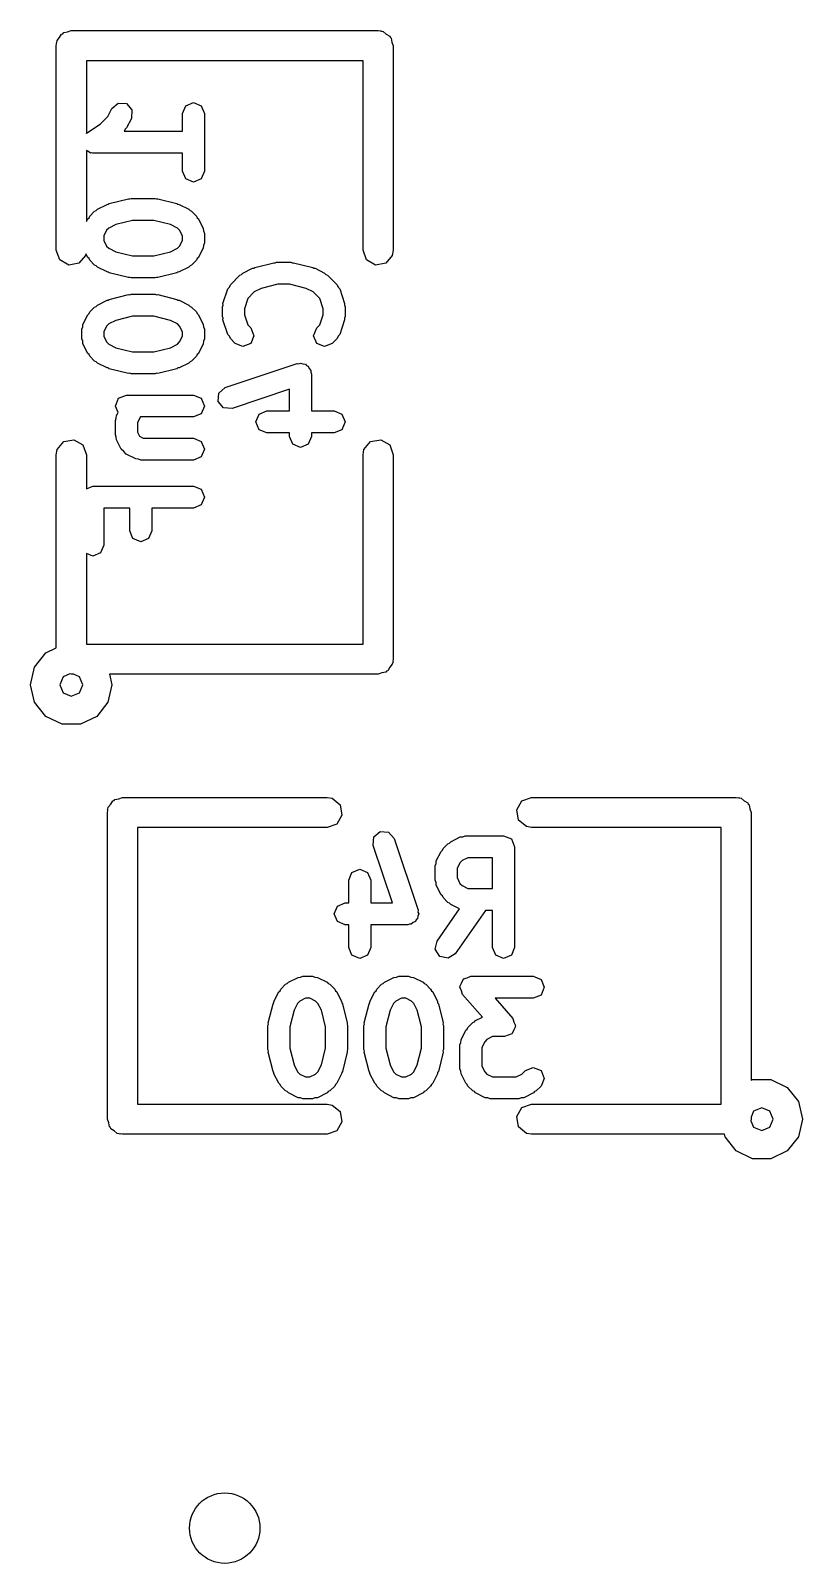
# Model space of a CAD drawing. Extents: x 0.14 to 1.5, y 0.06 to 1.54.
# Drawn here: x 1.0021 to 1.1529, y 1.2431 to 1.543 of the extents above; entities that cross this region are included whole.
import ezdxf

# ---------------------------------------------------------------- set-up
doc = ezdxf.new("R2010")
doc.units = 0
doc.header["$MEASUREMENT"] = 0
doc.layers.add('BLACK', color=7, linetype='CONTINUOUS')

msp = doc.modelspace()

# ---------------------------------------------------------------- linework, layer by layer
at = {"layer": 'BLACK', "linetype": 'CONTINUOUS'}
for p, q in [((1.00723, 1.54101), (1.00772, 1.5416)), ((1.00772, 1.5416), (1.0081, 1.54226)), ((1.0081, 1.54226), (1.00835, 1.54235)), ((1.00835, 1.54235), (1.00852, 1.54256)), ((1.00852, 1.54256), (1.00928, 1.54269)), ((1.00928, 1.54269), (1.01, 1.54295)), ((1.01, 1.54295), (1.07, 1.54295)), ((1.07, 1.54295), (1.07038, 1.54289)), ((1.07038, 1.54289), (1.07051, 1.54291)), ((1.07051, 1.54291), (1.07063, 1.54284)), ((1.07063, 1.54284), (1.07101, 1.54277)), ((1.07101, 1.54277), (1.0716, 1.54228)), ((1.0716, 1.54228), (1.07226, 1.5419)), ((1.07226, 1.5419), (1.07235, 1.54165)), ((1.07235, 1.54165), (1.07256, 1.54148)), ((1.07256, 1.54148), (1.07269, 1.54072)), ((1.00705, 1.54), (1.00711, 1.54038)), ((1.00705, 1.5), (1.00705, 1.54)), ((1.00709, 1.54051), (1.00716, 1.54063)), ((1.00711, 1.54038), (1.00709, 1.54051)), ((1.00716, 1.54063), (1.00723, 1.54101)), ((1.07269, 1.54072), (1.07295, 1.54)), ((1.07295, 1.54), (1.07295, 1.5)), ((1.06705, 1.53705), (1.01295, 1.53705)), ((1.01295, 1.53705), (1.01295, 1.52284)), ((1.06705, 1.5), (1.06705, 1.53705)), ((1.01711, 1.52614), (1.0179, 1.52771)), ((1.0179, 1.52771), (1.01914, 1.52878)), ((1.01914, 1.52878), (1.02078, 1.52867)), ((1.02078, 1.52867), (1.02186, 1.52743)), ((1.02186, 1.52743), (1.02174, 1.52578)), ((1.03174, 1.52675), (1.03237, 1.52827)), ((1.03174, 1.52327), (1.03174, 1.52675)), ((1.03237, 1.52827), (1.03389, 1.5289)), ((1.03389, 1.5289), (1.03541, 1.52827)), ((1.03541, 1.52827), (1.03604, 1.52675)), ((1.03604, 1.52675), (1.03604, 1.51549)), ((1.013, 1.52291), (1.01563, 1.52466)), ((1.01563, 1.52466), (1.01711, 1.52614)), ((1.0204, 1.52335), (1.02032, 1.52327)), ((1.02032, 1.52327), (1.03174, 1.52327)), ((1.02054, 1.52368), (1.0204, 1.52335)), ((1.0208, 1.52391), (1.02054, 1.52368)), ((1.02174, 1.52578), (1.0208, 1.52391)), ((1.01295, 1.52284), (1.013, 1.52291)), ((1.01325, 1.51936), (1.01295, 1.51948)), ((1.01295, 1.51948), (1.01295, 1.50563)), ((1.01377, 1.51901), (1.01325, 1.51936)), ((1.01399, 1.51905), (1.01377, 1.51901)), ((1.01419, 1.51897), (1.01399, 1.51905)), ((1.03174, 1.51897), (1.01419, 1.51897)), ((1.03174, 1.51549), (1.03174, 1.51897)), ((1.03237, 1.51397), (1.03174, 1.51549)), ((1.03604, 1.51549), (1.03541, 1.51397)), ((1.03389, 1.51334), (1.03237, 1.51397)), ((1.03541, 1.51397), (1.03389, 1.51334)), ((1.0151, 1.50803), (1.01698, 1.50897)), ((1.01698, 1.50897), (1.01722, 1.50899)), ((1.01722, 1.50899), (1.01742, 1.50913)), ((1.01742, 1.50913), (1.02117, 1.51007)), ((1.02117, 1.51007), (1.02144, 1.51003)), ((1.02144, 1.51003), (1.02169, 1.51013)), ((1.02169, 1.51013), (1.02639, 1.51013)), ((1.02639, 1.51013), (1.02664, 1.51003)), ((1.02664, 1.51003), (1.02691, 1.51007)), ((1.02691, 1.51007), (1.03066, 1.50913)), ((1.03066, 1.50913), (1.03086, 1.50899)), ((1.03086, 1.50899), (1.0311, 1.50897)), ((1.0311, 1.50897), (1.03298, 1.50803)), ((1.01295, 1.50563), (1.01321, 1.50613)), ((1.01321, 1.50613), (1.01347, 1.50636)), ((1.01347, 1.50636), (1.01361, 1.50669)), ((1.01361, 1.50669), (1.01455, 1.50763)), ((1.01455, 1.50763), (1.01487, 1.50776)), ((1.01487, 1.50776), (1.0151, 1.50803)), ((1.02196, 1.50583), (1.01869, 1.50502)), ((1.02612, 1.50583), (1.02196, 1.50583)), ((1.02939, 1.50502), (1.02612, 1.50583)), ((1.03298, 1.50803), (1.03321, 1.50776)), ((1.03321, 1.50776), (1.03353, 1.50763)), ((1.03353, 1.50763), (1.03447, 1.50669)), ((1.03447, 1.50669), (1.03461, 1.50636)), ((1.03461, 1.50636), (1.03487, 1.50613)), ((1.03487, 1.50613), (1.03581, 1.50425)), ((1.0169, 1.5039), (1.01634, 1.50279)), ((1.01634, 1.50279), (1.01634, 1.50192)), ((1.01734, 1.50434), (1.0169, 1.5039)), ((1.01869, 1.50502), (1.01734, 1.50434)), ((1.03074, 1.50434), (1.02939, 1.50502)), ((1.03118, 1.5039), (1.03074, 1.50434)), ((1.03174, 1.50279), (1.03118, 1.5039)), ((1.03174, 1.50192), (1.03174, 1.50279)), ((1.03581, 1.50425), (1.03585, 1.50376)), ((1.03585, 1.50376), (1.03604, 1.50329)), ((1.03604, 1.50329), (1.03604, 1.50142)), ((1.00774, 1.4981), (1.00705, 1.5)), ((1.01283, 1.49932), (1.01277, 1.49899)), ((1.01321, 1.49858), (1.01283, 1.49932)), ((1.01634, 1.50192), (1.0169, 1.50081)), ((1.0169, 1.50081), (1.01734, 1.50037)), ((1.01734, 1.50037), (1.01869, 1.49969)), ((1.01869, 1.49969), (1.02196, 1.49888)), ((1.02612, 1.49888), (1.02939, 1.49969)), ((1.02939, 1.49969), (1.03074, 1.50037)), ((1.03074, 1.50037), (1.03118, 1.50081)), ((1.03118, 1.50081), (1.03174, 1.50192)), ((1.03581, 1.50046), (1.03487, 1.49858)), ((1.03585, 1.50095), (1.03581, 1.50046)), ((1.03604, 1.50142), (1.03585, 1.50095)), ((1.06774, 1.4981), (1.06705, 1.5)), ((1.07295, 1.5), (1.07277, 1.49899)), ((1.00949, 1.49709), (1.00774, 1.4981)), ((1.01148, 1.49744), (1.00949, 1.49709)), ((1.01277, 1.49899), (1.01148, 1.49744)), ((1.01347, 1.49835), (1.01321, 1.49858)), ((1.01361, 1.49802), (1.01347, 1.49835)), ((1.01455, 1.49708), (1.01361, 1.49802)), ((1.01487, 1.49695), (1.01455, 1.49708)), ((1.0151, 1.49668), (1.01487, 1.49695)), ((1.01698, 1.49574), (1.0151, 1.49668)), ((1.02196, 1.49888), (1.02612, 1.49888)), ((1.03298, 1.49668), (1.0311, 1.49574)), ((1.03321, 1.49695), (1.03298, 1.49668)), ((1.03353, 1.49708), (1.03321, 1.49695)), ((1.03447, 1.49802), (1.03353, 1.49708)), ((1.03461, 1.49835), (1.03447, 1.49802)), ((1.03487, 1.49858), (1.03461, 1.49835)), ((1.04354, 1.49553), (1.04542, 1.49646)), ((1.04542, 1.49646), (1.04566, 1.49648)), ((1.04566, 1.49648), (1.04586, 1.49663)), ((1.04586, 1.49663), (1.04961, 1.49756)), ((1.04961, 1.49756), (1.04988, 1.49752)), ((1.04988, 1.49752), (1.05013, 1.49763)), ((1.05013, 1.49763), (1.05295, 1.49763)), ((1.05295, 1.49763), (1.0532, 1.49752)), ((1.0532, 1.49752), (1.05347, 1.49756)), ((1.05347, 1.49756), (1.05722, 1.49663)), ((1.05722, 1.49663), (1.05742, 1.49648)), ((1.05742, 1.49648), (1.05766, 1.49646)), ((1.05766, 1.49646), (1.05954, 1.49553)), ((1.06949, 1.49709), (1.06774, 1.4981)), ((1.07148, 1.49744), (1.06949, 1.49709)), ((1.07277, 1.49899), (1.07148, 1.49744)), ((1.01722, 1.49572), (1.01698, 1.49574)), ((1.01742, 1.49558), (1.01722, 1.49572)), ((1.02117, 1.49464), (1.01742, 1.49558)), ((1.02144, 1.49468), (1.02117, 1.49464)), ((1.02169, 1.49458), (1.02144, 1.49468)), ((1.02639, 1.49458), (1.02169, 1.49458)), ((1.02664, 1.49468), (1.02639, 1.49458)), ((1.02691, 1.49464), (1.02664, 1.49468)), ((1.03066, 1.49558), (1.02691, 1.49464)), ((1.03086, 1.49572), (1.03066, 1.49558)), ((1.0311, 1.49574), (1.03086, 1.49572)), ((1.04092, 1.49278), (1.04111, 1.49325)), ((1.04111, 1.49325), (1.04298, 1.49512)), ((1.04298, 1.49512), (1.04331, 1.49526)), ((1.04331, 1.49526), (1.04354, 1.49553)), ((1.0504, 1.49333), (1.04713, 1.49251)), ((1.05268, 1.49333), (1.0504, 1.49333)), ((1.05595, 1.49251), (1.05268, 1.49333)), ((1.05954, 1.49553), (1.05977, 1.49526)), ((1.05977, 1.49526), (1.0601, 1.49512)), ((1.0601, 1.49512), (1.06197, 1.49325)), ((1.06197, 1.49325), (1.06216, 1.49278)), ((1.0151, 1.48927), (1.01698, 1.49021)), ((1.01698, 1.49021), (1.01722, 1.49022)), ((1.01722, 1.49022), (1.01742, 1.49037)), ((1.01742, 1.49037), (1.02117, 1.49131)), ((1.02117, 1.49131), (1.02144, 1.49127)), ((1.02144, 1.49127), (1.02169, 1.49137)), ((1.02169, 1.49137), (1.02639, 1.49137)), ((1.02639, 1.49137), (1.02664, 1.49127)), ((1.02664, 1.49127), (1.02691, 1.49131)), ((1.02691, 1.49131), (1.03066, 1.49037)), ((1.03066, 1.49037), (1.03086, 1.49022)), ((1.03086, 1.49022), (1.0311, 1.49021)), ((1.0311, 1.49021), (1.03298, 1.48927)), ((1.03965, 1.48959), (1.04059, 1.49241)), ((1.04059, 1.49241), (1.04092, 1.49278)), ((1.04451, 1.49056), (1.04384, 1.48856)), ((1.04578, 1.49184), (1.04451, 1.49056)), ((1.04713, 1.49251), (1.04578, 1.49184)), ((1.0573, 1.49184), (1.05595, 1.49251)), ((1.05857, 1.49056), (1.0573, 1.49184)), ((1.05924, 1.48856), (1.05857, 1.49056)), ((1.06216, 1.49278), (1.06249, 1.49241)), ((1.06249, 1.49241), (1.06343, 1.48959)), ((1.01227, 1.48549), (1.01321, 1.48737)), ((1.01321, 1.48737), (1.01347, 1.4876)), ((1.01347, 1.4876), (1.01361, 1.48793)), ((1.01361, 1.48793), (1.01455, 1.48887)), ((1.01455, 1.48887), (1.01487, 1.489)), ((1.01487, 1.489), (1.0151, 1.48927)), ((1.03298, 1.48927), (1.03321, 1.489)), ((1.03321, 1.489), (1.03353, 1.48887)), ((1.03353, 1.48887), (1.03447, 1.48793)), ((1.03447, 1.48793), (1.03461, 1.4876)), ((1.03461, 1.4876), (1.03487, 1.48737)), ((1.03487, 1.48737), (1.03581, 1.48549)), ((1.03954, 1.48891), (1.03968, 1.48924)), ((1.03954, 1.48704), (1.03954, 1.48891)), ((1.03968, 1.48924), (1.03965, 1.48959)), ((1.04384, 1.48856), (1.04384, 1.48738)), ((1.04384, 1.48738), (1.04451, 1.48538)), ((1.05857, 1.48538), (1.05924, 1.48738)), ((1.05924, 1.48738), (1.05924, 1.48856)), ((1.06343, 1.48959), (1.0634, 1.48924)), ((1.0634, 1.48924), (1.06354, 1.48891)), ((1.06354, 1.48891), (1.06354, 1.48704)), ((1.01204, 1.48453), (1.01223, 1.48499)), ((1.01204, 1.48265), (1.01204, 1.48453)), ((1.01223, 1.48499), (1.01227, 1.48549)), ((1.0169, 1.48513), (1.01634, 1.48402)), ((1.01734, 1.48558), (1.0169, 1.48513)), ((1.01869, 1.48625), (1.01734, 1.48558)), ((1.02196, 1.48707), (1.01869, 1.48625)), ((1.02612, 1.48707), (1.02196, 1.48707)), ((1.02939, 1.48625), (1.02612, 1.48707)), ((1.03074, 1.48558), (1.02939, 1.48625)), ((1.03118, 1.48513), (1.03074, 1.48558)), ((1.03174, 1.48402), (1.03118, 1.48513)), ((1.03581, 1.48549), (1.03585, 1.48499)), ((1.03585, 1.48499), (1.03604, 1.48453)), ((1.03604, 1.48453), (1.03604, 1.48265)), ((1.03968, 1.48671), (1.03954, 1.48704)), ((1.03965, 1.48636), (1.03968, 1.48671)), ((1.04059, 1.48354), (1.03965, 1.48636)), ((1.04451, 1.48538), (1.04509, 1.4848)), ((1.04509, 1.4848), (1.04572, 1.48328)), ((1.05736, 1.48328), (1.05799, 1.4848)), ((1.05799, 1.4848), (1.05857, 1.48538)), ((1.06343, 1.48636), (1.06249, 1.48354)), ((1.06354, 1.48704), (1.0634, 1.48671)), ((1.0634, 1.48671), (1.06343, 1.48636)), ((1.01223, 1.48219), (1.01204, 1.48265)), ((1.01227, 1.48169), (1.01223, 1.48219)), ((1.01321, 1.47982), (1.01227, 1.48169)), ((1.01634, 1.48402), (1.01634, 1.48316)), ((1.01634, 1.48316), (1.0169, 1.48205)), ((1.0169, 1.48205), (1.01734, 1.48161)), ((1.01734, 1.48161), (1.01869, 1.48093)), ((1.02939, 1.48093), (1.03074, 1.48161)), ((1.03074, 1.48161), (1.03118, 1.48205)), ((1.03118, 1.48205), (1.03174, 1.48316)), ((1.03174, 1.48316), (1.03174, 1.48402)), ((1.03581, 1.48169), (1.03487, 1.47982)), ((1.03585, 1.48219), (1.03581, 1.48169)), ((1.03604, 1.48265), (1.03585, 1.48219)), ((1.04092, 1.48316), (1.04059, 1.48354)), ((1.04111, 1.4827), (1.04092, 1.48316)), ((1.04205, 1.48176), (1.04111, 1.4827)), ((1.04357, 1.48113), (1.04205, 1.48176)), ((1.04509, 1.48176), (1.04357, 1.48113)), ((1.04572, 1.48328), (1.04509, 1.48176)), ((1.05799, 1.48176), (1.05736, 1.48328)), ((1.05951, 1.48113), (1.05799, 1.48176)), ((1.06103, 1.48176), (1.05951, 1.48113)), ((1.06197, 1.4827), (1.06103, 1.48176)), ((1.06216, 1.48316), (1.06197, 1.4827)), ((1.06249, 1.48354), (1.06216, 1.48316)), ((1.01347, 1.47959), (1.01321, 1.47982)), ((1.01361, 1.47926), (1.01347, 1.47959)), ((1.01455, 1.47832), (1.01361, 1.47926)), ((1.01487, 1.47818), (1.01455, 1.47832)), ((1.01869, 1.48093), (1.02196, 1.48011)), ((1.02196, 1.48011), (1.02612, 1.48011)), ((1.02612, 1.48011), (1.02939, 1.48093)), ((1.03353, 1.47832), (1.03321, 1.47818)), ((1.03447, 1.47926), (1.03353, 1.47832)), ((1.03461, 1.47959), (1.03447, 1.47926)), ((1.03487, 1.47982), (1.03461, 1.47959)), ((1.0151, 1.47792), (1.01487, 1.47818)), ((1.01698, 1.47698), (1.0151, 1.47792)), ((1.01722, 1.47696), (1.01698, 1.47698)), ((1.01742, 1.47682), (1.01722, 1.47696)), ((1.02117, 1.47588), (1.01742, 1.47682)), ((1.02144, 1.47592), (1.02117, 1.47588)), ((1.02169, 1.47581), (1.02144, 1.47592)), ((1.02639, 1.47581), (1.02169, 1.47581)), ((1.02664, 1.47592), (1.02639, 1.47581)), ((1.02691, 1.47588), (1.02664, 1.47592)), ((1.03066, 1.47682), (1.02691, 1.47588)), ((1.03086, 1.47696), (1.03066, 1.47682)), ((1.0311, 1.47698), (1.03086, 1.47696)), ((1.03298, 1.47792), (1.0311, 1.47698)), ((1.03321, 1.47818), (1.03298, 1.47792)), ((1.04007, 1.47313), (1.05414, 1.47782)), ((1.05414, 1.47782), (1.0545, 1.47779)), ((1.0545, 1.47779), (1.05482, 1.47793)), ((1.05482, 1.47793), (1.05529, 1.47774)), ((1.05529, 1.47774), (1.05578, 1.4777)), ((1.05578, 1.4777), (1.05602, 1.47743)), ((1.05602, 1.47743), (1.05634, 1.4773)), ((1.05634, 1.4773), (1.05654, 1.47684)), ((1.05654, 1.47684), (1.05686, 1.47646)), ((1.05686, 1.47646), (1.05684, 1.47611)), ((1.05684, 1.47611), (1.05697, 1.47578)), ((1.05697, 1.47578), (1.05697, 1.46855)), ((1.03883, 1.47205), (1.04007, 1.47313)), ((1.05267, 1.4728), (1.04143, 1.46905)), ((1.05267, 1.46855), (1.05267, 1.4728)), ((1.01861, 1.46952), (1.01924, 1.47104)), ((1.01913, 1.46826), (1.01861, 1.46952)), ((1.01924, 1.47104), (1.02076, 1.47167)), ((1.02076, 1.47167), (1.03389, 1.47167)), ((1.03389, 1.47167), (1.03541, 1.47104)), ((1.03541, 1.47104), (1.03604, 1.46952)), ((1.03604, 1.46952), (1.03541, 1.468)), ((1.03871, 1.47041), (1.03883, 1.47205)), ((1.03979, 1.46917), (1.03871, 1.47041)), ((1.01861, 1.46671), (1.0188, 1.46717)), ((1.01861, 1.46389), (1.01861, 1.46671)), ((1.0188, 1.46717), (1.01883, 1.46767)), ((1.01883, 1.46767), (1.01913, 1.46826)), ((1.02346, 1.46731), (1.02291, 1.4662)), ((1.02352, 1.46737), (1.02346, 1.46731)), ((1.03389, 1.46737), (1.02352, 1.46737)), ((1.03541, 1.468), (1.03389, 1.46737)), ((1.04143, 1.46905), (1.03979, 1.46917)), ((1.04611, 1.4664), (1.04674, 1.46792)), ((1.04674, 1.46488), (1.04611, 1.4664)), ((1.04674, 1.46792), (1.04826, 1.46855)), ((1.04826, 1.46855), (1.05267, 1.46855)), ((1.05697, 1.46855), (1.06139, 1.46855)), ((1.06139, 1.46855), (1.06291, 1.46792)), ((1.06291, 1.46792), (1.06354, 1.4664)), ((1.06354, 1.4664), (1.06291, 1.46488)), ((1.0188, 1.46343), (1.01861, 1.46389)), ((1.01883, 1.46293), (1.0188, 1.46343)), ((1.02291, 1.4662), (1.02291, 1.4644)), ((1.02291, 1.4644), (1.0233, 1.46362)), ((1.0233, 1.46362), (1.02408, 1.46323)), ((1.02408, 1.46323), (1.03389, 1.46323)), ((1.03389, 1.46323), (1.03541, 1.4626)), ((1.04826, 1.46425), (1.04674, 1.46488)), ((1.05267, 1.46425), (1.04826, 1.46425)), ((1.05267, 1.46358), (1.05267, 1.46425)), ((1.0533, 1.46206), (1.05267, 1.46358)), ((1.05697, 1.46358), (1.05634, 1.46206)), ((1.06139, 1.46425), (1.05697, 1.46425)), ((1.05697, 1.46425), (1.05697, 1.46358)), ((1.06291, 1.46488), (1.06139, 1.46425)), ((1.00705, 1.46), (1.00723, 1.46101)), ((1.00723, 1.46101), (1.00852, 1.46256)), ((1.00852, 1.46256), (1.01051, 1.46291)), ((1.01051, 1.46291), (1.01226, 1.4619)), ((1.01226, 1.4619), (1.01295, 1.46)), ((1.01977, 1.46106), (1.01883, 1.46293)), ((1.02029, 1.46061), (1.01977, 1.46106)), ((1.02073, 1.46009), (1.02029, 1.46061)), ((1.03541, 1.4626), (1.03604, 1.46108)), ((1.03604, 1.46108), (1.03541, 1.45956)), ((1.05482, 1.46143), (1.0533, 1.46206)), ((1.05634, 1.46206), (1.05482, 1.46143)), ((1.06705, 1.46), (1.06723, 1.46101)), ((1.06723, 1.46101), (1.06852, 1.46256)), ((1.06852, 1.46256), (1.07051, 1.46291)), ((1.07051, 1.46291), (1.07226, 1.4619)), ((1.07226, 1.4619), (1.07295, 1.46)), ((1.00705, 1.42218), (1.00705, 1.46)), ((1.01295, 1.46), (1.01295, 1.45334)), ((1.02261, 1.45916), (1.02073, 1.46009)), ((1.02311, 1.45912), (1.02261, 1.45916)), ((1.02357, 1.45893), (1.02311, 1.45912)), ((1.03389, 1.45893), (1.02357, 1.45893)), ((1.03541, 1.45956), (1.03389, 1.45893)), ((1.06705, 1.42295), (1.06705, 1.46)), ((1.07295, 1.46), (1.07295, 1.42)), ((1.01295, 1.45334), (1.01419, 1.45385)), ((1.01419, 1.45385), (1.03389, 1.45385)), ((1.03389, 1.45385), (1.03541, 1.45322)), ((1.03541, 1.45322), (1.03604, 1.4517)), ((1.03604, 1.4517), (1.03541, 1.45018)), ((1.02142, 1.44955), (1.01634, 1.44955)), ((1.01634, 1.44955), (1.01634, 1.44232)), ((1.02142, 1.44513), (1.02142, 1.44955)), ((1.03389, 1.44955), (1.02572, 1.44955)), ((1.02572, 1.44955), (1.02572, 1.44513)), ((1.03541, 1.45018), (1.03389, 1.44955)), ((1.01634, 1.44232), (1.01571, 1.4408)), ((1.02205, 1.44361), (1.02142, 1.44513)), ((1.02357, 1.44298), (1.02205, 1.44361)), ((1.02509, 1.44361), (1.02357, 1.44298)), ((1.02572, 1.44513), (1.02509, 1.44361)), ((1.01419, 1.44017), (1.01295, 1.44068)), ((1.01295, 1.44068), (1.01295, 1.42295)), ((1.01571, 1.4408), (1.01419, 1.44017)), ((1.00504, 1.42122), (1.00705, 1.42218)), ((1.01295, 1.42295), (1.06705, 1.42295)), ((1.00205, 1.415), (1.00283, 1.41845)), ((1.00283, 1.41845), (1.00504, 1.42122)), ((1.07228, 1.4184), (1.0719, 1.41774)), ((1.07277, 1.41899), (1.07228, 1.4184)), ((1.07284, 1.41937), (1.07277, 1.41899)), ((1.07291, 1.41949), (1.07284, 1.41937)), ((1.07295, 1.42), (1.07289, 1.41962)), ((1.07289, 1.41962), (1.07291, 1.41949)), ((1.00843, 1.41657), (1.00778, 1.415)), ((1.00971, 1.4171), (1.00843, 1.41657)), ((1.01, 1.41705), (1.00971, 1.4171)), ((1.01041, 1.41705), (1.01, 1.41705)), ((1.01157, 1.41657), (1.01041, 1.41705)), ((1.01222, 1.415), (1.01157, 1.41657)), ((1.07, 1.41705), (1.01749, 1.41705)), ((1.01749, 1.41705), (1.01795, 1.415)), ((1.07072, 1.41731), (1.07, 1.41705)), ((1.07148, 1.41744), (1.07072, 1.41731)), ((1.07165, 1.41765), (1.07148, 1.41744)), ((1.0719, 1.41774), (1.07165, 1.41765)), ((1.00283, 1.41155), (1.00205, 1.415)), ((1.00778, 1.415), (1.00843, 1.41343)), ((1.00843, 1.41343), (1.01, 1.41278)), ((1.01, 1.41278), (1.01157, 1.41343)), ((1.01157, 1.41343), (1.01222, 1.415)), ((1.01795, 1.415), (1.01717, 1.41155)), ((1.00504, 1.40878), (1.00283, 1.41155)), ((1.01717, 1.41155), (1.01496, 1.40878)), ((1.00823, 1.40725), (1.00504, 1.40878)), ((1.01177, 1.40725), (1.00823, 1.40725)), ((1.01496, 1.40878), (1.01177, 1.40725)), ((1.01723, 1.39101), (1.01772, 1.3916)), ((1.01772, 1.3916), (1.0181, 1.39226)), ((1.0181, 1.39226), (1.01835, 1.39235)), ((1.01835, 1.39235), (1.01852, 1.39256)), ((1.01852, 1.39256), (1.01928, 1.39269)), ((1.01928, 1.39269), (1.02, 1.39295)), ((1.02, 1.39295), (1.06, 1.39295)), ((1.06, 1.39295), (1.06101, 1.39277)), ((1.06101, 1.39277), (1.06256, 1.39148)), ((1.06256, 1.39148), (1.06291, 1.38949)), ((1.09709, 1.39051), (1.0981, 1.39226)), ((1.0981, 1.39226), (1.1, 1.39295)), ((1.1, 1.39295), (1.14, 1.39295)), ((1.14, 1.39295), (1.14038, 1.39289)), ((1.14038, 1.39289), (1.14051, 1.39291)), ((1.14051, 1.39291), (1.14063, 1.39284)), ((1.14063, 1.39284), (1.14101, 1.39277)), ((1.14101, 1.39277), (1.1416, 1.39228)), ((1.1416, 1.39228), (1.14226, 1.3919)), ((1.14226, 1.3919), (1.14235, 1.39165)), ((1.14235, 1.39165), (1.14256, 1.39148)), ((1.14256, 1.39148), (1.14269, 1.39072)), ((1.01705, 1.39), (1.01711, 1.39038)), ((1.01705, 1.33), (1.01705, 1.39)), ((1.01709, 1.39051), (1.01716, 1.39063)), ((1.01711, 1.39038), (1.01709, 1.39051)), ((1.01716, 1.39063), (1.01723, 1.39101)), ((1.06291, 1.38949), (1.0619, 1.38774)), ((1.09744, 1.38852), (1.09709, 1.39051)), ((1.09899, 1.38723), (1.09744, 1.38852)), ((1.14269, 1.39072), (1.14295, 1.39)), ((1.14295, 1.39), (1.14295, 1.33762)), ((1.06, 1.38705), (1.02295, 1.38705)), ((1.02295, 1.38705), (1.02295, 1.33295)), ((1.0619, 1.38774), (1.06, 1.38705)), ((1.06917, 1.38521), (1.07041, 1.38629)), ((1.07041, 1.38629), (1.07205, 1.38617)), ((1.07205, 1.38617), (1.07313, 1.38493)), ((1.08607, 1.38523), (1.08657, 1.38527)), ((1.08657, 1.38527), (1.08704, 1.38546)), ((1.08704, 1.38546), (1.09454, 1.38546)), ((1.09454, 1.38546), (1.09606, 1.38483)), ((1.1, 1.38705), (1.09899, 1.38723)), ((1.13705, 1.38705), (1.1, 1.38705)), ((1.13705, 1.33295), (1.13705, 1.38705)), ((1.06905, 1.38357), (1.06917, 1.38521)), ((1.0728, 1.37233), (1.06905, 1.38357)), ((1.07313, 1.38493), (1.07782, 1.37086)), ((1.08136, 1.38052), (1.0823, 1.3824)), ((1.0823, 1.3824), (1.08257, 1.38263)), ((1.08257, 1.38263), (1.0827, 1.38295)), ((1.0827, 1.38295), (1.08364, 1.38389)), ((1.08364, 1.38389), (1.08397, 1.38403)), ((1.08397, 1.38403), (1.0842, 1.38429)), ((1.0842, 1.38429), (1.08607, 1.38523)), ((1.09606, 1.38483), (1.09669, 1.38331)), ((1.09669, 1.38331), (1.09669, 1.36361)), ((1.08113, 1.37956), (1.08132, 1.38002)), ((1.08113, 1.37674), (1.08113, 1.37956)), ((1.08132, 1.38002), (1.08136, 1.38052)), ((1.08599, 1.38016), (1.08543, 1.37905)), ((1.08643, 1.3806), (1.08599, 1.38016)), ((1.08754, 1.38116), (1.08643, 1.3806)), ((1.09239, 1.38116), (1.08754, 1.38116)), ((1.09239, 1.37514), (1.09239, 1.38116)), ((1.06425, 1.37674), (1.06488, 1.37826)), ((1.06425, 1.37233), (1.06425, 1.37674)), ((1.06488, 1.37826), (1.0664, 1.37889)), ((1.0664, 1.37889), (1.06792, 1.37826)), ((1.06792, 1.37826), (1.06855, 1.37674)), ((1.06855, 1.37674), (1.06855, 1.37233)), ((1.08132, 1.37628), (1.08113, 1.37674)), ((1.08136, 1.37578), (1.08132, 1.37628)), ((1.08543, 1.37905), (1.08543, 1.37725)), ((1.08543, 1.37725), (1.08599, 1.37614)), ((1.0823, 1.37391), (1.08136, 1.37578)), ((1.08257, 1.37367), (1.0823, 1.37391)), ((1.0827, 1.37335), (1.08257, 1.37367)), ((1.08364, 1.37241), (1.0827, 1.37335)), ((1.08599, 1.37614), (1.08643, 1.3757)), ((1.08643, 1.3757), (1.08754, 1.37514)), ((1.08754, 1.37514), (1.09239, 1.37514)), ((1.06143, 1.37018), (1.06206, 1.3717)), ((1.06206, 1.3717), (1.06358, 1.37233)), ((1.06358, 1.37233), (1.06425, 1.37233)), ((1.06855, 1.37233), (1.0728, 1.37233)), ((1.07782, 1.37086), (1.07779, 1.3705)), ((1.07779, 1.3705), (1.07793, 1.37018)), ((1.08152, 1.36484), (1.08593, 1.37114)), ((1.08397, 1.37227), (1.08364, 1.37241)), ((1.0842, 1.37201), (1.08397, 1.37227)), ((1.08593, 1.37114), (1.0842, 1.37201)), ((1.09097, 1.37084), (1.08504, 1.36238)), ((1.09239, 1.37084), (1.09097, 1.37084)), ((1.09239, 1.36361), (1.09239, 1.37084)), ((1.06206, 1.36866), (1.06143, 1.37018)), ((1.06358, 1.36803), (1.06206, 1.36866)), ((1.06425, 1.36803), (1.06358, 1.36803)), ((1.06425, 1.36361), (1.06425, 1.36803)), ((1.07578, 1.36803), (1.06855, 1.36803)), ((1.06855, 1.36803), (1.06855, 1.36361)), ((1.07611, 1.36816), (1.07578, 1.36803)), ((1.07646, 1.36814), (1.07611, 1.36816)), ((1.07684, 1.36846), (1.07646, 1.36814)), ((1.0773, 1.36866), (1.07684, 1.36846)), ((1.07743, 1.36898), (1.0773, 1.36866)), ((1.0777, 1.36922), (1.07743, 1.36898)), ((1.07774, 1.36971), (1.0777, 1.36922)), ((1.07793, 1.37018), (1.07774, 1.36971)), ((1.08117, 1.36324), (1.08152, 1.36484)), ((1.06488, 1.36209), (1.06425, 1.36361)), ((1.0664, 1.36146), (1.06488, 1.36209)), ((1.06792, 1.36209), (1.0664, 1.36146)), ((1.06855, 1.36361), (1.06792, 1.36209)), ((1.08205, 1.36185), (1.08117, 1.36324)), ((1.08366, 1.36149), (1.08205, 1.36185)), ((1.08504, 1.36238), (1.08366, 1.36149)), ((1.09302, 1.36209), (1.09239, 1.36361)), ((1.09454, 1.36146), (1.09302, 1.36209)), ((1.09606, 1.36209), (1.09454, 1.36146)), ((1.09669, 1.36361), (1.09606, 1.36209)), ((1.05083, 1.35513), (1.05097, 1.35545)), ((1.05097, 1.35545), (1.0519, 1.35639)), ((1.0519, 1.35639), (1.05223, 1.35653)), ((1.05223, 1.35653), (1.05246, 1.35679)), ((1.05246, 1.35679), (1.05434, 1.35773)), ((1.05434, 1.35773), (1.05484, 1.35777)), ((1.05484, 1.35777), (1.0553, 1.35796)), ((1.0553, 1.35796), (1.05718, 1.35796)), ((1.05718, 1.35796), (1.05764, 1.35777)), ((1.05764, 1.35777), (1.05814, 1.35773)), ((1.05814, 1.35773), (1.06001, 1.35679)), ((1.06001, 1.35679), (1.06025, 1.35653)), ((1.06025, 1.35653), (1.06057, 1.35639)), ((1.06057, 1.35639), (1.06151, 1.35545)), ((1.06151, 1.35545), (1.06165, 1.35513)), ((1.06959, 1.35513), (1.06973, 1.35545)), ((1.06973, 1.35545), (1.07067, 1.35639)), ((1.07067, 1.35639), (1.07099, 1.35653)), ((1.07099, 1.35653), (1.07122, 1.35679)), ((1.07122, 1.35679), (1.0731, 1.35773)), ((1.0731, 1.35773), (1.0736, 1.35777)), ((1.0736, 1.35777), (1.07406, 1.35796)), ((1.07406, 1.35796), (1.07594, 1.35796)), ((1.07594, 1.35796), (1.0764, 1.35777)), ((1.0764, 1.35777), (1.0769, 1.35773)), ((1.0769, 1.35773), (1.07878, 1.35679)), ((1.07878, 1.35679), (1.07901, 1.35653)), ((1.07901, 1.35653), (1.07933, 1.35639)), ((1.07933, 1.35639), (1.08027, 1.35545)), ((1.08027, 1.35545), (1.08041, 1.35513)), ((1.08598, 1.35581), (1.08601, 1.35588)), ((1.08627, 1.35511), (1.08598, 1.35581)), ((1.08599, 1.35595), (1.08632, 1.35663)), ((1.08601, 1.35588), (1.08599, 1.35595)), ((1.08632, 1.35663), (1.08661, 1.35733)), ((1.08661, 1.35733), (1.08668, 1.35736)), ((1.08668, 1.35736), (1.08672, 1.35743)), ((1.08672, 1.35743), (1.08743, 1.35767)), ((1.08743, 1.35767), (1.08813, 1.35796)), ((1.08813, 1.35796), (1.10033, 1.35796)), ((1.10033, 1.35796), (1.10185, 1.35733)), ((1.10185, 1.35733), (1.10248, 1.35581)), ((1.10248, 1.35581), (1.10185, 1.35429)), ((1.04852, 1.34883), (1.04946, 1.35258)), ((1.04946, 1.35258), (1.04961, 1.35278)), ((1.04961, 1.35278), (1.04962, 1.35302)), ((1.04962, 1.35302), (1.05056, 1.3549)), ((1.05056, 1.3549), (1.05083, 1.35513)), ((1.05425, 1.35266), (1.05358, 1.35131)), ((1.0547, 1.3531), (1.05425, 1.35266)), ((1.05581, 1.35366), (1.0547, 1.3531)), ((1.05667, 1.35366), (1.05581, 1.35366)), ((1.05778, 1.3531), (1.05667, 1.35366)), ((1.05822, 1.35266), (1.05778, 1.3531)), ((1.0589, 1.35131), (1.05822, 1.35266)), ((1.06165, 1.35513), (1.06191, 1.3549)), ((1.06191, 1.3549), (1.06285, 1.35302)), ((1.06285, 1.35302), (1.06287, 1.35278)), ((1.06287, 1.35278), (1.06301, 1.35258)), ((1.06301, 1.35258), (1.06395, 1.34883)), ((1.06729, 1.34883), (1.06822, 1.35258)), ((1.06822, 1.35258), (1.06837, 1.35278)), ((1.06837, 1.35278), (1.06839, 1.35302)), ((1.06839, 1.35302), (1.06932, 1.3549)), ((1.06932, 1.3549), (1.06959, 1.35513)), ((1.07301, 1.35266), (1.07234, 1.35131)), ((1.07346, 1.3531), (1.07301, 1.35266)), ((1.07457, 1.35366), (1.07346, 1.3531)), ((1.07543, 1.35366), (1.07457, 1.35366)), ((1.07654, 1.3531), (1.07543, 1.35366)), ((1.07699, 1.35266), (1.07654, 1.3531)), ((1.07766, 1.35131), (1.07699, 1.35266)), ((1.08041, 1.35513), (1.08068, 1.3549)), ((1.08068, 1.3549), (1.08161, 1.35302)), ((1.08161, 1.35302), (1.08163, 1.35278)), ((1.08163, 1.35278), (1.08178, 1.35258)), ((1.08178, 1.35258), (1.08271, 1.34883)), ((1.08652, 1.35439), (1.08627, 1.35511)), ((1.09039, 1.34996), (1.08652, 1.35439)), ((1.10033, 1.35366), (1.09287, 1.35366)), ((1.09287, 1.35366), (1.09632, 1.34972)), ((1.10185, 1.35429), (1.10033, 1.35366)), ((1.05358, 1.35131), (1.05276, 1.34804)), ((1.05972, 1.34804), (1.0589, 1.35131)), ((1.07234, 1.35131), (1.07152, 1.34804)), ((1.07848, 1.34804), (1.07766, 1.35131)), ((1.08882, 1.34902), (1.08905, 1.34929)), ((1.08905, 1.34929), (1.09039, 1.34996)), ((1.09632, 1.34972), (1.09656, 1.349)), ((1.04846, 1.34831), (1.04856, 1.34856)), ((1.04846, 1.34361), (1.04846, 1.34831)), ((1.04856, 1.34856), (1.04852, 1.34883)), ((1.05276, 1.34804), (1.05276, 1.34388)), ((1.05972, 1.34388), (1.05972, 1.34804)), ((1.06395, 1.34883), (1.06391, 1.34856)), ((1.06391, 1.34856), (1.06402, 1.34831)), ((1.06402, 1.34831), (1.06402, 1.34361)), ((1.06722, 1.34831), (1.06733, 1.34856)), ((1.06722, 1.34361), (1.06722, 1.34831)), ((1.06733, 1.34856), (1.06729, 1.34883)), ((1.07152, 1.34804), (1.07152, 1.34388)), ((1.07848, 1.34388), (1.07848, 1.34804)), ((1.08271, 1.34883), (1.08267, 1.34856)), ((1.08267, 1.34856), (1.08278, 1.34831)), ((1.08278, 1.34831), (1.08278, 1.34361)), ((1.08621, 1.34551), (1.08715, 1.34739)), ((1.08715, 1.34739), (1.08742, 1.34762)), ((1.08742, 1.34762), (1.08755, 1.34795)), ((1.08755, 1.34795), (1.08849, 1.34889)), ((1.08849, 1.34889), (1.08882, 1.34902)), ((1.0954, 1.34644), (1.0947, 1.34616)), ((1.09612, 1.34669), (1.0954, 1.34644)), ((1.09615, 1.34676), (1.09612, 1.34669)), ((1.09622, 1.34678), (1.09615, 1.34676)), ((1.09651, 1.34748), (1.09622, 1.34678)), ((1.09685, 1.34816), (1.09651, 1.34748)), ((1.09656, 1.349), (1.09685, 1.34831)), ((1.09685, 1.34831), (1.09682, 1.34823)), ((1.09682, 1.34823), (1.09685, 1.34816)), ((1.04856, 1.34336), (1.04846, 1.34361)), ((1.04852, 1.34309), (1.04856, 1.34336)), ((1.05276, 1.34388), (1.05358, 1.34061)), ((1.0589, 1.34061), (1.05972, 1.34388)), ((1.06402, 1.34361), (1.06391, 1.34336)), ((1.06391, 1.34336), (1.06395, 1.34309)), ((1.06733, 1.34336), (1.06722, 1.34361)), ((1.06729, 1.34309), (1.06733, 1.34336)), ((1.07152, 1.34388), (1.07234, 1.34061)), ((1.07766, 1.34061), (1.07848, 1.34388)), ((1.08278, 1.34361), (1.08267, 1.34336)), ((1.08267, 1.34336), (1.08271, 1.34309)), ((1.08598, 1.34455), (1.08617, 1.34502)), ((1.08598, 1.33986), (1.08598, 1.34455)), ((1.08617, 1.34502), (1.08621, 1.34551)), ((1.09084, 1.34516), (1.09028, 1.34405)), ((1.09028, 1.34405), (1.09028, 1.34037)), ((1.09128, 1.3456), (1.09084, 1.34516)), ((1.09239, 1.34616), (1.09128, 1.3456)), ((1.0947, 1.34616), (1.09239, 1.34616)), ((1.04946, 1.33934), (1.04852, 1.34309)), ((1.05358, 1.34061), (1.05425, 1.33926)), ((1.05822, 1.33926), (1.0589, 1.34061)), ((1.06395, 1.34309), (1.06301, 1.33934)), ((1.06822, 1.33934), (1.06729, 1.34309)), ((1.07234, 1.34061), (1.07301, 1.33926)), ((1.07699, 1.33926), (1.07766, 1.34061)), ((1.08271, 1.34309), (1.08178, 1.33934)), ((1.09028, 1.34037), (1.09084, 1.33926)), ((1.04961, 1.33914), (1.04946, 1.33934)), ((1.04962, 1.3389), (1.04961, 1.33914)), ((1.05056, 1.33702), (1.04962, 1.3389)), ((1.05425, 1.33926), (1.0547, 1.33882)), ((1.0547, 1.33882), (1.05581, 1.33826)), ((1.05581, 1.33826), (1.05667, 1.33826)), ((1.05667, 1.33826), (1.05778, 1.33882)), ((1.05778, 1.33882), (1.05822, 1.33926)), ((1.06285, 1.3389), (1.06191, 1.33702)), ((1.06287, 1.33914), (1.06285, 1.3389)), ((1.06301, 1.33934), (1.06287, 1.33914)), ((1.06837, 1.33914), (1.06822, 1.33934)), ((1.06839, 1.3389), (1.06837, 1.33914)), ((1.06932, 1.33702), (1.06839, 1.3389)), ((1.07301, 1.33926), (1.07346, 1.33882)), ((1.07346, 1.33882), (1.07457, 1.33826)), ((1.07457, 1.33826), (1.07543, 1.33826)), ((1.07543, 1.33826), (1.07654, 1.33882)), ((1.07654, 1.33882), (1.07699, 1.33926)), ((1.08161, 1.3389), (1.08068, 1.33702)), ((1.08163, 1.33914), (1.08161, 1.3389)), ((1.08178, 1.33934), (1.08163, 1.33914)), ((1.08617, 1.3394), (1.08598, 1.33986)), ((1.08621, 1.3389), (1.08617, 1.3394)), ((1.08715, 1.33702), (1.08621, 1.3389)), ((1.09084, 1.33926), (1.09128, 1.33882)), ((1.09128, 1.33882), (1.09239, 1.33826)), ((1.09239, 1.33826), (1.09701, 1.33826)), ((1.09701, 1.33826), (1.09812, 1.33882)), ((1.09812, 1.33882), (1.09881, 1.33951)), ((1.09881, 1.33951), (1.10033, 1.34014)), ((1.10033, 1.34014), (1.10185, 1.33951)), ((1.10185, 1.33951), (1.10248, 1.33799)), ((1.10248, 1.33799), (1.10185, 1.33647)), ((1.14295, 1.33762), (1.14323, 1.33775)), ((1.14323, 1.33775), (1.14677, 1.33775)), ((1.14677, 1.33775), (1.14996, 1.33622)), ((1.05083, 1.33679), (1.05056, 1.33702)), ((1.05097, 1.33647), (1.05083, 1.33679)), ((1.0519, 1.33553), (1.05097, 1.33647)), ((1.05223, 1.33539), (1.0519, 1.33553)), ((1.05246, 1.33513), (1.05223, 1.33539)), ((1.05434, 1.33419), (1.05246, 1.33513)), ((1.06001, 1.33513), (1.05814, 1.33419)), ((1.06025, 1.33539), (1.06001, 1.33513)), ((1.06057, 1.33553), (1.06025, 1.33539)), ((1.06151, 1.33647), (1.06057, 1.33553)), ((1.06165, 1.33679), (1.06151, 1.33647)), ((1.06191, 1.33702), (1.06165, 1.33679)), ((1.06959, 1.33679), (1.06932, 1.33702)), ((1.06973, 1.33647), (1.06959, 1.33679)), ((1.07067, 1.33553), (1.06973, 1.33647)), ((1.07099, 1.33539), (1.07067, 1.33553)), ((1.07122, 1.33513), (1.07099, 1.33539)), ((1.0731, 1.33419), (1.07122, 1.33513)), ((1.07878, 1.33513), (1.0769, 1.33419)), ((1.07901, 1.33539), (1.07878, 1.33513)), ((1.07933, 1.33553), (1.07901, 1.33539)), ((1.08027, 1.33647), (1.07933, 1.33553)), ((1.08041, 1.33679), (1.08027, 1.33647)), ((1.08068, 1.33702), (1.08041, 1.33679)), ((1.08742, 1.33679), (1.08715, 1.33702)), ((1.08755, 1.33647), (1.08742, 1.33679)), ((1.08849, 1.33553), (1.08755, 1.33647)), ((1.08882, 1.33539), (1.08849, 1.33553)), ((1.08905, 1.33513), (1.08882, 1.33539)), ((1.09092, 1.33419), (1.08905, 1.33513)), ((1.10035, 1.33513), (1.09848, 1.33419)), ((1.10058, 1.33539), (1.10035, 1.33513)), ((1.10091, 1.33553), (1.10058, 1.33539)), ((1.10185, 1.33647), (1.10091, 1.33553)), ((1.14996, 1.33622), (1.15217, 1.33345)), ((1.02295, 1.33295), (1.06, 1.33295)), ((1.05484, 1.33415), (1.05434, 1.33419)), ((1.0553, 1.33396), (1.05484, 1.33415)), ((1.05718, 1.33396), (1.0553, 1.33396)), ((1.05764, 1.33415), (1.05718, 1.33396)), ((1.05814, 1.33419), (1.05764, 1.33415)), ((1.06, 1.33295), (1.06101, 1.33277)), ((1.06101, 1.33277), (1.06256, 1.33148)), ((1.06256, 1.33148), (1.06291, 1.32949)), ((1.0736, 1.33415), (1.0731, 1.33419)), ((1.07406, 1.33396), (1.0736, 1.33415)), ((1.07594, 1.33396), (1.07406, 1.33396)), ((1.0764, 1.33415), (1.07594, 1.33396)), ((1.0769, 1.33419), (1.0764, 1.33415)), ((1.09142, 1.33415), (1.09092, 1.33419)), ((1.09189, 1.33396), (1.09142, 1.33415)), ((1.09751, 1.33396), (1.09189, 1.33396)), ((1.09709, 1.33051), (1.0981, 1.33226)), ((1.09798, 1.33415), (1.09751, 1.33396)), ((1.09848, 1.33419), (1.09798, 1.33415)), ((1.0981, 1.33226), (1.1, 1.33295)), ((1.1, 1.33295), (1.13705, 1.33295)), ((1.14343, 1.33157), (1.14295, 1.33041)), ((1.145, 1.33222), (1.14343, 1.33157)), ((1.14657, 1.33157), (1.145, 1.33222)), ((1.14722, 1.33), (1.14657, 1.33157)), ((1.15217, 1.33345), (1.15295, 1.33)), ((1.01731, 1.32928), (1.01705, 1.33)), ((1.01744, 1.32852), (1.01731, 1.32928)), ((1.01765, 1.32835), (1.01744, 1.32852)), ((1.01774, 1.3281), (1.01765, 1.32835)), ((1.06291, 1.32949), (1.0619, 1.32774)), ((1.09744, 1.32852), (1.09709, 1.33051)), ((1.09899, 1.32723), (1.09744, 1.32852)), ((1.14295, 1.33), (1.1429, 1.32971)), ((1.1429, 1.32971), (1.14343, 1.32843)), ((1.14295, 1.33041), (1.14295, 1.33)), ((1.14343, 1.32843), (1.145, 1.32778)), ((1.145, 1.32778), (1.14657, 1.32843)), ((1.14657, 1.32843), (1.14722, 1.33)), ((1.15295, 1.33), (1.15217, 1.32655)), ((1.0184, 1.32772), (1.01774, 1.3281)), ((1.01899, 1.32723), (1.0184, 1.32772)), ((1.01937, 1.32716), (1.01899, 1.32723)), ((1.01949, 1.32709), (1.01937, 1.32716)), ((1.01962, 1.32711), (1.01949, 1.32709)), ((1.02, 1.32705), (1.01962, 1.32711)), ((1.06, 1.32705), (1.02, 1.32705)), ((1.0619, 1.32774), (1.06, 1.32705)), ((1.1, 1.32705), (1.09899, 1.32723)), ((1.13772, 1.32705), (1.1, 1.32705)), ((1.13783, 1.32655), (1.13772, 1.32705)), ((1.14004, 1.32378), (1.13783, 1.32655)), ((1.15217, 1.32655), (1.14996, 1.32378)), ((1.14323, 1.32225), (1.14004, 1.32378)), ((1.14996, 1.32378), (1.14677, 1.32225)), ((1.14677, 1.32225), (1.14323, 1.32225))]:
    msp.add_line(p, q, dxfattribs=at)
at = {"layer": 'BLACK'}
msp.add_circle((1.04, 1.25), 0.00689, dxfattribs=at)

doc.saveas('drawing.dxf')
